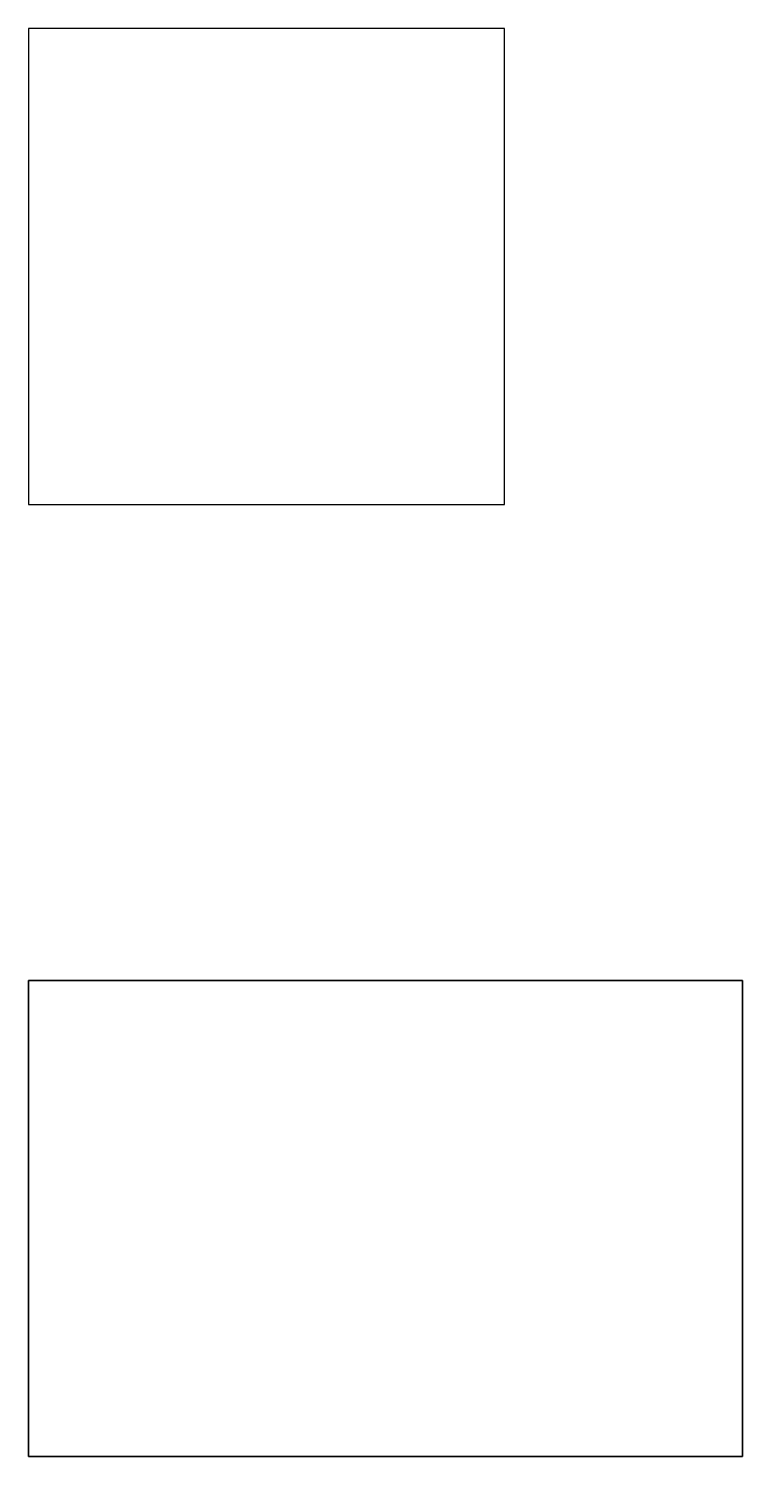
# Model space of a CAD drawing. Header units: millimetres. Extents: x 0 to 15, y 0 to 30.
import ezdxf

# ---------------------------------------------------------------- set-up
doc = ezdxf.new("R2010")
doc.units = ezdxf.units.MM
doc.layers.add('Default', color=7, linetype='Continuous')

msp = doc.modelspace()

# ---------------------------------------------------------------- meshes
at = {"layer": 'Default'}
mesh = msp.add_polyface(dxfattribs=at)
corners = [(0, 20), (10, 20), (10, 30, 2), (0, 30, 2)]
mesh.append_faces([[corners[k] for k in face] for face in [(0, 1, 2, 3)]])
mesh = msp.add_polyface(dxfattribs=at)
corners = [(0, 10), (15, 10), (0, 0), (15, 0), (0, 0, 6), (15, 0, 6), (0, 10, 6), (15, 10, 6), (0, 0), (15, 0), (0, 0, 6), (15, 0, 6), (15, 0), (15, 10), (15, 0, 6), (15, 10, 6), (15, 10), (0, 10), (15, 10, 6), (0, 10, 6), (0, 10), (0, 0), (0, 10, 6), (0, 0, 6)]
mesh.append_faces([[corners[k] for k in face] for face in [(0, 1, 3, 2), (4, 5, 7, 6), (8, 9, 11, 10), (12, 13, 15, 14), (16, 17, 19, 18), (20, 21, 23, 22)]])

doc.saveas('drawing.dxf')
